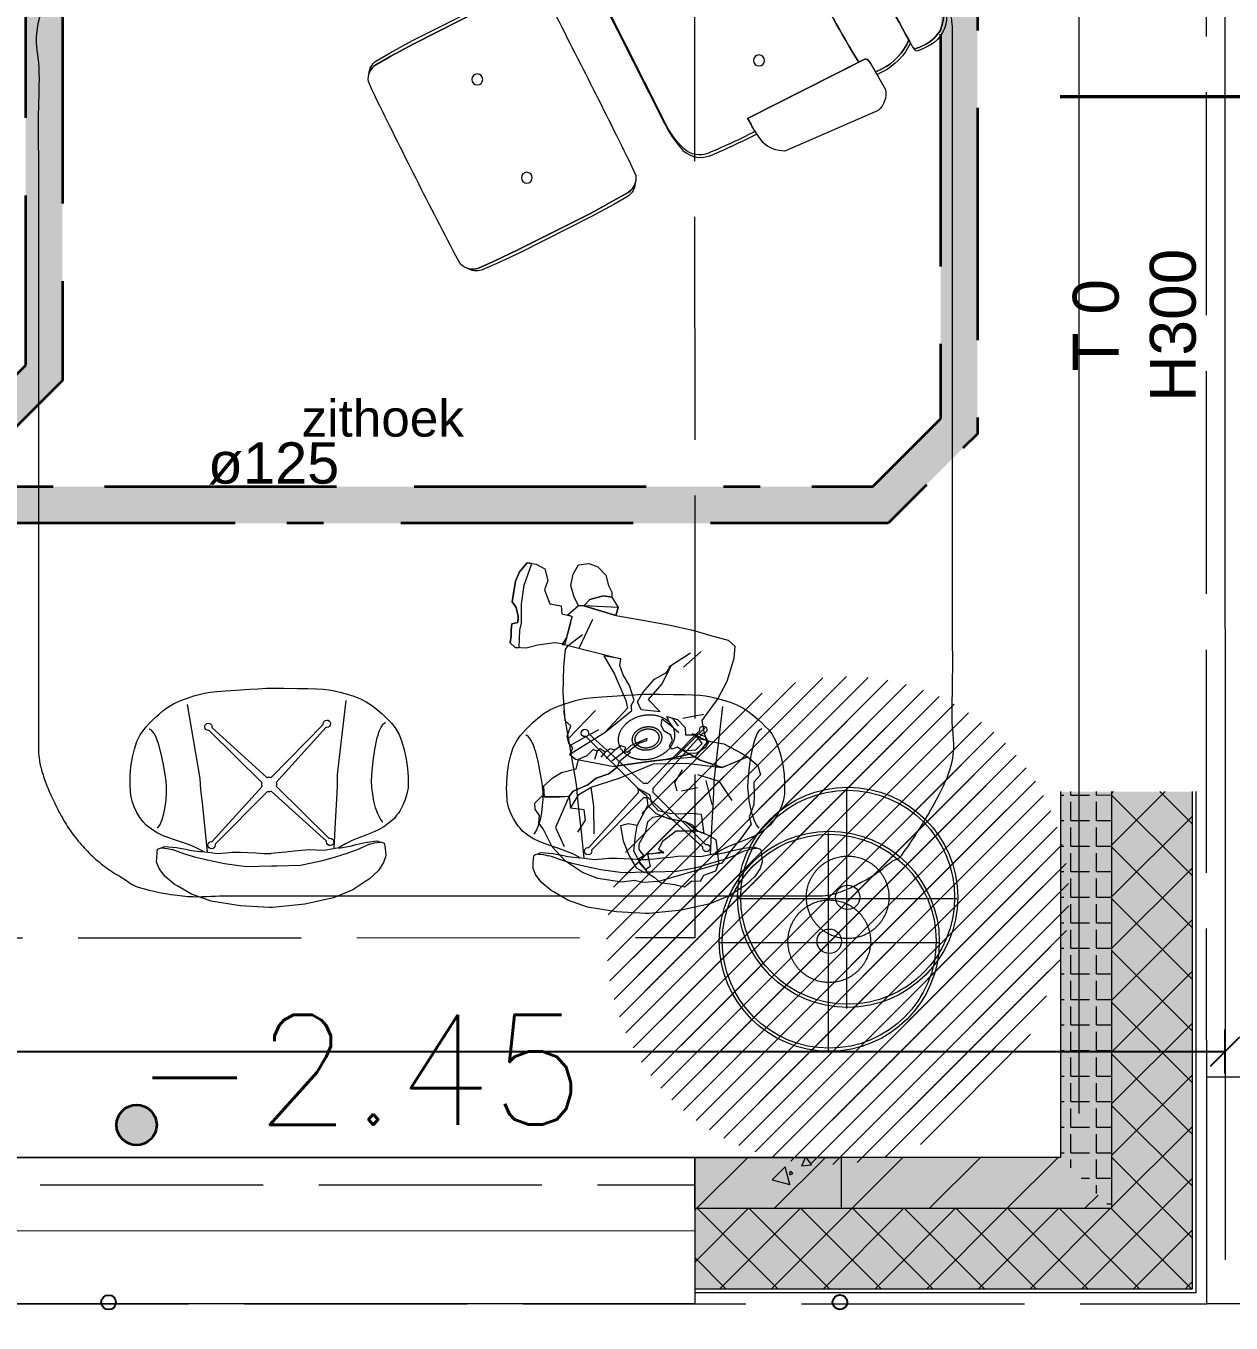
# Model space of a CAD drawing. Header units: millimetres. Extents: x 361 to 21231, y 184 to 1849.
# Drawn here: x 2506.663 to 2509.958, y 494.926 to 498.472 of the extents above; entities that cross this region are included whole.
import ezdxf

# ---------------------------------------------------------------- set-up
doc = ezdxf.new("R2010")
doc.units = ezdxf.units.MM
doc.header["$LTSCALE"] = 0.2
doc.set_wipeout_variables(frame=1)
doc.linetypes.add('[LP] ISO-02 Dashed', pattern=[3.81, 3.048, -0.762])
doc.linetypes.add('[LP] Type-7', pattern=[9.521927, 3.169996, -1.059993, 3.175, -1.058469, 0.352704, -0.705764])
for name, color, linetype, lineweight in [('... architectuur', 7, 'Continuous', 5), ('... architectuur - ALGEMEEN', 7, 'Continuous', 5), ('... architectuur - bouwaanvraag', 7, 'Continuous', 5), ('... architectuur ... ALGEMEEN', 7, 'Continuous', 13), ('... interieur - ALGEMEEN', 7, 'Continuous', 5), ('... interieur - los meubilair', 7, 'Continuous', 5), ('Geen', 7, 'Continuous', 5), ('maten', 1, 'Continuous', 18), ('nieuwe hoogtepunten', 154, 'Continuous', 35)]:
    doc.layers.add(name, color=color, linetype=linetype, lineweight=lineweight)
for name, color, linetype, lineweight, true_color in [('... Interieur-accessoires', 7, 'Continuous', 9, 0x191919), ('... Interieur-los meubilair', 7, 'Continuous', 9, 0x191919), ('... riolering - FWA', 7, '[LP] Type-7', 35, 0xb58900)]:
    doc.layers.add(name, color=color, linetype=linetype, lineweight=lineweight, true_color=true_color)
doc.layers.add('bestaande hoogtepunten', color=7, linetype='Continuous')
doc.layers.add('muziekbox', color=54, linetype='Continuous')
doc.styles.add('Helvetica Neue Light', font='')
doc.styles.get("Standard").update_dxf_attribs({"font": 'txt.shx', "height": 0.2})
doc.styles.get('Helvetica Neue Light').set_extended_font_data('Helvetica Neue Light')
doc.dimstyles.new('maat aanduiding voor tuin', dxfattribs={"dimscale": 0.2, "dimtxt": 0.2, "dimasz": 0.4, "dimexe": 0.3, "dimexo": 0.3, "dimgap": 0.02, "dimtad": 1, "dimzin": 1, "dimtxsty": 'Standard', "dimblk": 'OBLIQUE', "dimcen": 0.2, "dimadec": 0, "dimazin": 3, "dimtfac": 1, "dimtix": 1, "dimtmove": 0, "dimatfit": 3, "dimldrblk": 'OBLIQUE', "dimfxl": 0.3, "dimfxlon": 1, "dimarcsym": 1})
pattern_1 = [(45.00614, (2504.89354, 477.20813), (0.07071826, -0.0707031), []), (315.00614, (2504.89354, 477.20813), (0.0707031, 0.07071826), [])]

# ---------------------------------------------------------------- blocks, each defined once
blk = doc.blocks.new('Groep-75')
at = {"layer": '... architectuur - ALGEMEEN', "color": 7, "linetype": 'Continuous', "lineweight": 9}
blk.add_line((-200, 1797), (360, 1797), dxfattribs=at)
at = {"layer": '... architectuur - ALGEMEEN', "color": 7, "linetype": 'Continuous', "lineweight": 9, "flags": 128}
blk.add_lwpolyline([(-200, 1817), (360, 1817), (360, 1777), (-200, 1777)], close=True, dxfattribs=at)
blk = doc.blocks.new('Groep-91')
at = {"layer": '... Interieur-accessoires', "linetype": 'Continuous', "lineweight": 5, "true_color": 0xffffcc}
h = blk.add_hatch(dxfattribs=at)
h.set_pattern_fill('HACHURE STANDARD', style=0, pattern_type=2)
h.set_pattern_definition([(45, (0, 0), (4.409722, -1.763889), [])])
edge = h.paths.add_edge_path()
edge.add_arc((396.59, 1875.78), 60.7, 180, 270, ccw=False)
edge.add_arc((396.59, 1875.78), 60.7, 90, 180, ccw=False)
edge.add_arc((396.59, 1875.78), 60.7, 0, 90, ccw=False)
edge.add_arc((396.59, 1875.78), 60.7, -90, 0, ccw=False)
at = {"layer": '... Interieur-accessoires', "color": 7, "linetype": 'Continuous', "lineweight": 5}
for p, q in [((396.59, 1845.69), (396.59, 1905.8)), ((366.5, 1875.78), (426.68, 1875.78))]:
    blk.add_line(p, q, dxfattribs=at)
for major_axis in [(0, 30.09), (0, 29.25), (0, 3.34)]:
    blk.add_ellipse((396.79, 1876.11), major_axis=major_axis, ratio=1, dxfattribs=at)
blk.add_open_spline([(406.4, 1882.02), (404.82, 1884.59), (399.5, 1887.47), (393.46, 1887.3), (388.31, 1884.14), (385.43, 1878.82), (385.59, 1872.78), (388.76, 1867.63), (394.07, 1864.75), (400.12, 1864.91), (405.27, 1868.08), (408.15, 1873.4), (407.99, 1879.44), (406.4, 1882.02)], degree=2, dxfattribs=at)
blk = doc.blocks.new('_Oblique')
at = {"color": 0, "linetype": 'ByBlock', "lineweight": -2}
blk.add_line((-0.5, -0.5), (0.5, 0.5), dxfattribs=at)
blk = doc.blocks.new('*D1803')
at = {"layer": 'Defpoints', "color": 0, "ltscale": 0.2, "transparency": 16777216}
for p in [(2509.8916, 494.9787), (2509.8271, 490.9787), (2510.9689, 490.9788)]:
    blk.add_point(p, dxfattribs=at)
at = {"layer": 'maten', "color": 0, "lineweight": -2, "ltscale": 0.2, "transparency": 16777216}
for p, q in [((2510.9084, 494.9788), (2511.0284, 494.9788)), ((2510.9684, 494.9788), (2510.9689, 490.9788)), ((2510.9089, 490.9788), (2511.0289, 490.9788))]:
    blk.add_line(p, q, dxfattribs=at)
at = {"layer": 'maten', "color": 0, "lineweight": -2, "ltscale": 0.2, "transparency": 16777216, "xscale": 0.08000000000000074, "yscale": 0.08000000000000074, "zscale": 0.08000000000000074}
for p, rotation in [((2510.9684, 494.9788), 90.00614147605208), ((2510.9689, 490.9788), 270.0061414760521)]:
    blk.add_blockref('_Oblique', p, dxfattribs=dict(at, rotation=rotation))
at = {"layer": 'maten', "color": 0, "ltscale": 0.2, "transparency": 16777216, "insert": (2511.0893, 492.9816), "char_height": 0.2, "attachment_point": 5, "rotation": 270.0061}
blk.add_mtext('4,00', dxfattribs=at)
blk = doc.blocks.new('Groep-87')
at = {"layer": '... Interieur-los meubilair', "color": 7, "linetype": 'Continuous', "lineweight": 15, "flags": 128}
blk.add_lwpolyline([(276.57, 1908.89), (276.59, 1908.57), (276.57, 1906.07), (276.28, 1904.4), (275.83, 1902.88), (275.14, 1901.27), (274.38, 1899.86), (273.84, 1899), (273.44, 1898.56), (272.84, 1897.71), (271.12, 1896.26), (269.93, 1895.39), (268.48, 1894.6), (266.81, 1893.87), (265.02, 1893.15), (263.15, 1892.42), (261.27, 1891.62), (259.44, 1890.73), (257.74, 1889.71), (257.55, 1889.53), (260.76, 1890.1), (262.41, 1890.59), (264.85, 1891.11), (268.06, 1891.56), (270.04, 1890.94), (270.21, 1890.18), (270.42, 1888.52), (270.48, 1887.45), (269.88, 1885.68), (268.45, 1883.47), (265.9, 1881.05), (265.07, 1880.54), (261.45, 1878.16), (256.17, 1876), (248.36, 1874.24), (240.45, 1873.42), (239.51, 1873.32), (238.56, 1873.37), (230.62, 1873.76), (222.73, 1875.1), (217.34, 1876.98), (213.59, 1879.16), (212.74, 1879.62), (210.07, 1881.9), (208.52, 1884.04), (207.82, 1885.76), (207.83, 1886.84), (207.95, 1888.51), (208.07, 1889.28), (210.02, 1890), (213.24, 1889.73), (215.71, 1889.33), (217.38, 1888.93), (220.62, 1888.53), (220.42, 1888.71), (218.67, 1889.64), (216.8, 1890.43), (214.88, 1891.12), (212.97, 1891.76), (211.14, 1892.38), (209.44, 1893.02), (207.94, 1893.73), (206.71, 1894.54), (204.92, 1895.88), (204.27, 1896.7), (203.84, 1897.12), (203.26, 1897.95), (202.43, 1899.31), (201.66, 1900.89), (201.12, 1902.38), (200.75, 1904.03), (200.59, 1906.53), (200.59, 1906.85), (200.58, 1907.07), (200.6, 1909.19), (200.6, 1909.3), (200.8, 1911.91), (201.2, 1914.43), (201.73, 1916.62), (202.4, 1918.7), (203.33, 1920.59), (204.29, 1921.88), (205, 1922.71), (205.82, 1923.63), (206.76, 1924.61), (207.85, 1925.63), (208.38, 1926.15), (209.54, 1927.15), (210.88, 1928.11), (212.43, 1929.03), (214.21, 1929.87), (216.26, 1930.61), (217.96, 1931.18), (219.44, 1931.61), (220.89, 1931.95), (222.46, 1932.21), (224.32, 1932.41), (226.63, 1932.58), (229.56, 1932.8), (233.28, 1933.03), (235.59, 1933.16), (236.65, 1933.22), (237.9, 1933.28), (239.15, 1933.28), (240.21, 1933.28), (242.52, 1933.28), (246.26, 1933.25), (249.19, 1933.18), (251.51, 1933.14), (253.38, 1933.04), (254.96, 1932.86), (256.42, 1932.61), (257.93, 1932.25), (259.65, 1931.78), (261.74, 1931.15), (263.56, 1930.4), (265.16, 1929.57), (266.55, 1928.68), (267.76, 1927.75), (268.32, 1927.25), (269.46, 1926.29), (270.45, 1925.36), (271.32, 1924.49), (272.07, 1923.7), (273.1, 1922.46), (274.12, 1920.63), (274.91, 1918.59), (275.56, 1916.42), (276.09, 1913.93), (276.43, 1911.34), (276.44, 1911.23), (276.57, 1909.11)], close=True, dxfattribs=at)
for points in [[(256.35, 1889.51), (256.7, 1896.66), (257.06, 1902.91), (257.25, 1906.48), (257.3, 1909.66), (259.7, 1929.96)], [(221.75, 1888.58), (221.03, 1895.7), (220.33, 1901.92), (219.94, 1905.48), (219.73, 1908.65), (216.24, 1928.8)], [(208.06, 1895.06), (208.75, 1896.02), (209.33, 1897.37), (209.81, 1899.02), (210.17, 1900.87), (210.41, 1902.77), (210.54, 1904.66), (210.54, 1906.41), (210.42, 1907.94), (210.26, 1909.06), (209.8, 1911.93), (209.19, 1914.97), (208.45, 1917.78), (208.33, 1918.18), (208.09, 1918.83), (207.79, 1919.63), (207.58, 1920.11), (207.12, 1920.95), (206.44, 1921.83), (205.89, 1922.12), (205.99, 1922.27)], [(269.67, 1896.71), (268.94, 1897.63), (268.28, 1898.96), (267.72, 1900.58), (267.26, 1902.4), (266.92, 1904.28), (266.69, 1906.16), (266.59, 1907.92), (266.63, 1909.45), (266.73, 1910.57), (267.04, 1913.47), (267.48, 1916.53), (268.07, 1919.38), (268.17, 1919.79), (268.37, 1920.45), (268.63, 1921.27), (268.81, 1921.75), (269.22, 1922.61), (269.86, 1923.53), (270.39, 1923.86), (270.29, 1924)], [(266.16, 1890.61), (265.44, 1890.38), (263.12, 1889.3), (260.1, 1888.15), (256.36, 1887.02), (252.75, 1885.96), (247.16, 1884.83), (240.65, 1884.66), (239.21, 1884.62), (232.29, 1884.43), (226.36, 1885.25), (222.52, 1886.11), (218.53, 1887.03), (215.3, 1888.02), (212.8, 1888.96), (212.04, 1889.16)], [(266.16, 1890.61), (267.41, 1891.03), (268.87, 1891.22)], [(209.16, 1889.61), (210.7, 1889.51), (212.04, 1889.16)], [(220.45, 1888.62), (224.53, 1888.09), (226.73, 1888.31), (228.51, 1888.49), (230.71, 1888.48), (232.74, 1888.36), (234.96, 1888.26), (237.11, 1888.14), (239.1, 1888.09)], [(257.65, 1889.62), (253.6, 1888.88), (251.4, 1888.98), (249.61, 1889.06), (247.41, 1888.93), (245.39, 1888.7), (243.18, 1888.48), (241.05, 1888.24), (239.05, 1888.09)]]:
    blk.add_lwpolyline(points, dxfattribs=at)
at = {"layer": '... Interieur-los meubilair', "color": 250, "linetype": 'Continuous', "lineweight": 15, "true_color": 0x444444, "flags": 128}
blk.add_lwpolyline([(255.21, 1892.26, -0.414214), (256.24, 1891.28, -0.414214), (255.26, 1890.26, -0.414214), (254.24, 1891.23, -0.0555), (254.26, 1891.45), (239.22, 1905.08, -0.143045), (238.1, 1905.05), (223.81, 1890.63, -0.055573), (223.84, 1890.41, -0.414214), (222.87, 1889.39, -0.414214), (221.84, 1890.36, -0.414214), (222.81, 1891.39, -0.055405), (223.03, 1891.37), (236.68, 1906.43, -0.128557), (236.66, 1907.44), (222.22, 1921.75, -0.055393), (222, 1921.72, -0.414214), (220.97, 1922.69, -0.414214), (221.94, 1923.72, -0.414214), (222.97, 1922.74, -0.055467), (222.95, 1922.52), (237.99, 1908.89, -0.143044), (239.11, 1908.92), (253.4, 1923.34, -0.055432), (253.37, 1923.56, -0.414214), (254.34, 1924.59, -0.414214), (255.37, 1923.61, -0.414214), (254.4, 1922.59, -0.055546), (254.18, 1922.61), (240.53, 1907.54, -0.128557), (240.55, 1906.53), (254.99, 1892.23, -0.055481), (255.21, 1892.26)], format="xyb", close=True, dxfattribs=at)
blk = doc.blocks.new('82 Zetel & Ottoman (2D)')
at = {"layer": 'Geen', "color": 7, "linetype": 'Continuous', "lineweight": 9, "flags": 128}
for points in [[(-16.11, 75.87, -0.004059), (0, 76), (0, 76), (0, 76, -0.004059), (16.11, 75.87), (16.11, 75.87, -0.016231), (17.11, 75.9, -0.056986), (20.56, 75.51, -0.174225), (30.01, 70.69, -0.120864), (31.68, 65.44, -0.024493), (31.45, 62.05), (31.04, 61.87), (31.26, 61.9, 0.112854), (32.24, 62.28, 0.058941), (32.37, 66.41, 0.277949), (27.18, 74.01, 0.11496), (18.9, 76.6, 0.009199), (16.72, 76.64), (16.72, 76.64, 0.002208), (16.2, 76.64), (16.2, 76.64), (16.2, 76.64, 0.004741), (0, 76.79), (0, 76.79), (0, 76.79, 0.004741), (-16.2, 76.64), (-16.2, 76.64), (-16.2, 76.64, 0.002208), (-16.72, 76.64), (-16.72, 76.64), (-16.72, 76.64, 0.009199), (-18.9, 76.6), (-18.9, 76.6, 0.11496), (-27.18, 74.01, 0.277949), (-32.37, 66.41, 0.021525), (-32.43, 64.9, 0.037369), (-32.24, 62.28, 0.110168), (-31.27, 61.9), (-31.04, 61.87), (-31.45, 62.05, -0.024493), (-31.68, 65.44, -0.120864), (-30.01, 70.69, -0.174225), (-20.56, 75.51, -0.056986), (-17.11, 75.9, -0.016231), (-16.11, 75.87)], [(-31.04, 61.87), (-31.04, 61.87, 0.00093), (-29.37, 61.79), (-29.37, 61.79), (-28.5, 61.76), (-28.5, 61.76, 0.010925), (0, 61.13), (0, 61.13, 0.010923), (28.5, 61.76), (29.37, 61.79, 0.00093), (31.04, 61.87), (31.45, 62.05, 0.024493), (31.68, 65.44, 0.120864), (30.01, 70.69, 0.174225), (20.56, 75.51, 0.056986), (17.11, 75.9), (17.11, 75.9, 0.016231), (16.11, 75.87), (16.11, 75.87), (16.11, 75.87), (16.11, 75.87, 0.004059), (0, 76), (0, 76), (0, 76), (0, 76, 0.004059), (-16.11, 75.87), (-16.11, 75.87), (-16.11, 75.87, 0.016231), (-17.11, 75.9), (-17.11, 75.9), (-17.11, 75.9, 0.056986), (-20.56, 75.51), (-20.56, 75.51, 0.174225), (-30.01, 70.69, 0.120864), (-31.68, 65.44, 0.024493), (-31.45, 62.05)], [(-29.37, 61.79, 0.173595), (-33.09, 51.38, 0.025112), (-33.01, 49.74), (-32.19, 49.7, -0.028846), (-32.3, 51.51, -0.179087), (-28.5, 61.76)], [(-29.46, 49.56, -0.159691), (-27.8, 48.87), (-27.8, 46.76), (-27.8, 46.76, 0.01957), (0, 45.67), (0, 45.67), (0, 45.67), (0, 45.67, 0.01957), (27.8, 46.76), (27.8, 46.76), (27.8, 48.87, -0.159691), (29.46, 49.56), (32.19, 49.7, 0.209013), (28.5, 61.76), (28.5, 61.76), (28.5, 61.76, -0.010923), (0, 61.13), (0, 61.13), (0, 61.13, -0.010925), (-28.5, 61.76, 0.179087), (-32.3, 51.51, 0.028846), (-32.19, 49.7)], [(29.37, 61.79, -0.173595), (33.09, 51.38, -0.025112), (33.01, 49.74), (32.19, 49.7, 0.028846), (32.3, 51.51, 0.179087), (28.5, 61.76)], [(-30.4, 12.8, -0.019445), (-29.64, 12.83, -0.046196), (-27.83, 12.66), (-27.8, 48.87, 0.159691), (-29.46, 49.56), (-37.75, 49.97, 0.2679), (-41.93, 45.56), (-40.33, 17.76, 0.190223), (-35.54, 13.46, 0.015246), (-30.4, 12.8), (-30.4, 12.8)], [(30.4, 12.8, 0.019445), (29.64, 12.83, 0.046196), (27.83, 12.66), (27.8, 48.87, -0.159691), (29.46, 49.56), (37.75, 49.97, -0.2679), (41.93, 45.56), (40.33, 17.76, -0.190223), (35.54, 13.46, -0.015246), (30.4, 12.8)], [(30.4, 12.8, 0.019445), (29.64, 12.83, 0.046196), (27.83, 12.66), (27.8, 46.76), (27.8, 46.76, -0.01957), (0, 45.67), (0, 45.67), (0, 45.67), (0, 45.67), (0, 45.67, -0.01957), (-27.8, 46.76), (-27.8, 46.76), (-27.83, 12.66, 0.046196), (-29.64, 12.83, 0.019445), (-30.4, 12.8), (-30.4, 12.8, -0.004402), (-31.89, 12.96), (-31.89, 12.96, 0.001848), (-31.9, 11.66), (-31.9, 11.66), (-31.9, 11.66, 0.018198), (-31.43, -1.1), (-31.43, -1.1, 0.29436), (-27.38, -6.55, 0.088463), (-19.51, -7.95), (-19.51, -7.95, 0.008601), (-18.72, -7.94), (-18.72, -7.94), (18.72, -7.94, 0.008601), (19.5, -7.95), (19.5, -7.95, 0.088463), (27.38, -6.55), (27.38, -6.55, 0.29436), (31.43, -1.1), (31.43, -1.1), (31.43, -1.1, 0.020047), (31.89, 12.96), (31.89, 12.96, -0.004405), (30.4, 12.8)], [(31.43, -1.1), (31.43, -1.1), (31.43, -1.1, 0.020047), (31.89, 12.96), (31.89, 12.96), (32.72, 13.05, -0.020465), (32.25, -1.14, -0.331635), (26.5, -7.29, -0.062607), (19.45, -8.17, -0.005825), (18.78, -8.17), (-18.78, -8.17, -0.005825), (-19.45, -8.17, -0.062607), (-26.5, -7.29, -0.331635), (-32.25, -1.14), (-32.25, -1.14, -0.018544), (-32.72, 11.72), (-32.72, 11.72, -0.001926), (-32.72, 13.06), (-32.72, 13.06), (-31.89, 12.96), (-31.89, 12.96, 0.001848), (-31.9, 11.66), (-31.9, 11.66, 0.018198), (-31.43, -1.1), (-31.43, -1.1, 0.29436), (-27.38, -6.55, 0.088463), (-19.51, -7.95), (-19.51, -7.95, 0.008601), (-18.72, -7.94), (-18.72, -7.94), (18.72, -7.94, 0.008601), (19.5, -7.95), (19.5, -7.95, 0.088463), (27.38, -6.55, 0.29436), (31.43, -1.1)], [(-31.13, -25.55, -0.174523), (-29.82, -22.77, 0.225368), (-32.01, -26), (-32.3, -30.51), (-32.5, -37.48), (-32.5, -59.45), (-32.3, -66.43), (-32.01, -70.93, 0.225401), (-29.82, -74.17, -0.174528), (-31.13, -71.39), (-31.38, -66.69), (-31.57, -59.56), (-31.57, -37.37), (-31.38, -30.25)], [(25.35, -21.47), (25.35, -21.47, 0.002505), (0, -21.34), (0, -21.34), (0, -21.34), (0, -21.34), (0, -21.34, 0.002505), (-25.35, -21.47), (-25.35, -21.47), (-25.35, -21.47), (-27.96, -21.65, 0.302398), (-31.13, -25.55), (-31.38, -30.25), (-31.57, -37.37), (-31.57, -59.56), (-31.38, -66.69), (-31.13, -71.39, 0.30239), (-27.96, -75.29), (-25.35, -75.47), (-25.35, -75.47, 0.002945), (0, -75.62), (0, -75.62), (0, -75.62), (0, -75.62, 0.002945), (25.35, -75.47), (25.35, -75.47), (25.35, -75.47), (27.96, -75.29, 0.30239), (31.13, -71.39), (31.38, -66.69), (31.57, -59.56), (31.57, -37.37), (31.38, -30.25), (31.13, -25.55, 0.302398), (27.96, -21.65)], [(29.82, -22.77, -0.174532), (31.13, -25.55), (31.38, -30.25), (31.57, -37.37), (31.57, -59.56), (31.38, -66.69), (31.13, -71.39, -0.174525), (29.82, -74.17, 0.225386), (32.01, -70.93), (32.3, -66.43), (32.5, -59.45), (32.5, -37.48), (32.3, -30.51), (32.01, -26, 0.225386), (29.82, -22.77)]]:
    blk.add_lwpolyline(points, format="xyb", close=True, dxfattribs=at)
at = {"layer": 'Geen', "color": 7, "linetype": 'Continuous', "lineweight": 9}
for centre in [(-15.05, 22.63), (15.05, 22.63), (-15.05, -48.48), (15.05, -48.48)]:
    blk.add_circle(centre, 1.5, dxfattribs=at)
for centre in [(-15.02, 64.84), (15, 64.84), (-15.02, 51.66), (15, 51.66)]:
    blk.add_ellipse(centre, major_axis=(0.737, -0.007), ratio=0.610856, dxfattribs=at)
at = {"layer": 'Geen', "color": 7, "linetype": 'Continuous', "lineweight": 5}
blk.add_point((0, 31.52), dxfattribs=at)
blk.add_point((0, 31.52), dxfattribs=at)
blk = doc.blocks.new('Groep-88')
at = {"layer": '... interieur - ALGEMEEN', "color": 7, "linetype": 'Continuous', "lineweight": 15, "flags": 128}
blk.add_lwpolyline([(379.52, 1907.22), (379.54, 1906.9), (379.52, 1904.4), (379.24, 1902.73), (378.78, 1901.22), (378.1, 1899.6), (377.34, 1898.2), (376.8, 1897.34), (376.39, 1896.89), (375.79, 1896.04), (374.08, 1894.6), (372.89, 1893.73), (371.43, 1892.94), (369.77, 1892.21), (367.97, 1891.49), (366.1, 1890.75), (364.22, 1889.96), (362.4, 1889.07), (360.7, 1888.05), (360.5, 1887.86), (363.72, 1888.43), (365.37, 1888.92), (367.81, 1889.45), (371.01, 1889.89), (373, 1889.28), (373.16, 1888.52), (373.37, 1886.85), (373.43, 1885.78), (372.83, 1884.02), (371.4, 1881.81), (368.86, 1879.39), (368.03, 1878.88), (364.4, 1876.5), (359.12, 1874.34), (351.31, 1872.58), (343.41, 1871.75), (342.46, 1871.66), (341.51, 1871.7), (333.57, 1872.1), (325.69, 1873.44), (320.3, 1875.32), (316.55, 1877.5), (315.69, 1877.96), (313.02, 1880.24), (311.47, 1882.37), (310.78, 1884.1), (310.78, 1885.17), (310.9, 1886.85), (311.03, 1887.61), (312.98, 1888.34), (316.2, 1888.06), (318.67, 1887.67), (320.34, 1887.27), (323.58, 1886.87), (323.37, 1887.05), (321.62, 1887.97), (319.75, 1888.76), (317.84, 1889.46), (315.93, 1890.09), (314.09, 1890.71), (312.4, 1891.36), (310.9, 1892.06), (309.66, 1892.87), (307.87, 1894.22), (307.23, 1895.04), (306.8, 1895.46), (306.21, 1896.29), (305.38, 1897.65), (304.61, 1899.23), (304.07, 1900.72), (303.7, 1902.37), (303.55, 1904.86), (303.55, 1905.18), (303.54, 1905.4), (303.55, 1907.53), (303.55, 1907.64), (303.75, 1910.24), (304.15, 1912.76), (304.68, 1914.96), (305.36, 1917.04), (306.29, 1918.92), (307.24, 1920.22), (307.95, 1921.05), (308.77, 1921.96), (309.71, 1922.95), (310.8, 1923.96), (311.34, 1924.49), (312.49, 1925.48), (313.83, 1926.45), (315.38, 1927.37), (317.16, 1928.21), (319.21, 1928.95), (320.91, 1929.51), (322.4, 1929.95), (323.84, 1930.29), (325.41, 1930.54), (327.27, 1930.75), (329.58, 1930.91), (332.51, 1931.14), (336.24, 1931.37), (338.55, 1931.49), (339.6, 1931.55), (340.85, 1931.62), (342.11, 1931.62), (343.16, 1931.62), (345.48, 1931.61), (349.21, 1931.58), (352.14, 1931.52), (354.46, 1931.48), (356.33, 1931.37), (357.91, 1931.2), (359.37, 1930.94), (360.88, 1930.59), (362.6, 1930.12), (364.69, 1929.49), (366.52, 1928.74), (368.11, 1927.91), (369.5, 1927.01), (370.71, 1926.09), (371.27, 1925.59), (372.41, 1924.63), (373.41, 1923.7), (374.27, 1922.83), (375.03, 1922.04), (376.05, 1920.8), (377.08, 1918.97), (377.87, 1916.92), (378.51, 1914.76), (379.05, 1912.27), (379.39, 1909.67), (379.39, 1909.56), (379.52, 1907.44)], close=True, dxfattribs=at)
for points in [[(324.71, 1886.92), (323.98, 1894.04), (323.29, 1900.26), (322.9, 1903.82), (322.68, 1906.99), (319.19, 1927.13)], [(359.31, 1887.85), (359.65, 1895), (360.01, 1901.24), (360.21, 1904.82), (360.25, 1908), (362.66, 1928.3)], [(372.63, 1895.05), (371.89, 1895.97), (371.24, 1897.29), (370.68, 1898.91), (370.22, 1900.74), (369.87, 1902.62), (369.64, 1904.5), (369.54, 1906.26), (369.58, 1907.79), (369.68, 1908.91), (369.99, 1911.8), (370.44, 1914.87), (371.02, 1917.72), (371.12, 1918.13), (371.33, 1918.79), (371.58, 1919.6), (371.77, 1920.09), (372.18, 1920.95), (372.82, 1921.87), (373.35, 1922.19), (373.24, 1922.34)], [(311.02, 1893.39), (311.7, 1894.35), (312.29, 1895.71), (312.76, 1897.36), (313.12, 1899.2), (313.37, 1901.1), (313.49, 1902.99), (313.5, 1904.75), (313.38, 1906.28), (313.22, 1907.39), (312.75, 1910.27), (312.14, 1913.3), (311.41, 1916.12), (311.28, 1916.52), (311.04, 1917.17), (310.75, 1917.97), (310.54, 1918.45), (310.08, 1919.28), (309.39, 1920.16), (308.84, 1920.46), (308.94, 1920.61)], [(312.12, 1887.95), (313.65, 1887.84), (314.99, 1887.5)], [(369.11, 1888.95), (368.4, 1888.71), (366.08, 1887.64), (363.05, 1886.48), (359.32, 1885.36), (355.71, 1884.3), (350.12, 1883.17), (343.61, 1882.99), (342.16, 1882.95), (335.24, 1882.77), (329.32, 1883.59), (325.47, 1884.45), (321.49, 1885.37), (318.25, 1886.35), (315.76, 1887.3), (314.99, 1887.5)], [(323.41, 1886.96), (327.49, 1886.43), (329.68, 1886.65), (331.46, 1886.83), (333.67, 1886.82), (335.7, 1886.69), (337.91, 1886.59), (340.06, 1886.47), (342.06, 1886.42)], [(360.6, 1887.96), (356.56, 1887.21), (354.35, 1887.31), (352.56, 1887.39), (350.37, 1887.26), (348.35, 1887.03), (346.14, 1886.81), (344, 1886.58), (342.01, 1886.42)], [(369.11, 1888.95), (370.37, 1889.36), (371.82, 1889.55)]]:
    blk.add_lwpolyline(points, dxfattribs=at)
at = {"layer": '... interieur - ALGEMEEN', "color": 250, "linetype": 'Continuous', "lineweight": 15, "true_color": 0x444444, "flags": 128}
blk.add_lwpolyline([(358.17, 1890.59, -0.414214), (359.19, 1889.62, -0.414214), (358.22, 1888.59, -0.414214), (357.19, 1889.57, -0.0555), (357.21, 1889.79), (342.17, 1903.42, -0.143045), (341.05, 1903.39), (326.76, 1888.97, -0.055573), (326.79, 1888.75, -0.414214), (325.82, 1887.72, -0.414214), (324.79, 1888.7, -0.414214), (325.77, 1889.72, -0.055405), (325.99, 1889.7), (339.64, 1904.77, -0.128557), (339.61, 1905.78), (325.17, 1920.08, -0.055393), (324.95, 1920.05, -0.414214), (323.93, 1921.03, -0.414214), (324.9, 1922.05, -0.414214), (325.93, 1921.08, -0.055467), (325.91, 1920.86), (340.95, 1907.23, -0.143044), (342.07, 1907.26), (356.35, 1921.68, -0.055432), (356.32, 1921.9, -0.414214), (357.3, 1922.92, -0.414214), (358.32, 1921.95, -0.414214), (357.35, 1920.92, -0.055546), (357.13, 1920.94), (343.48, 1905.88, -0.128557), (343.51, 1904.87), (357.95, 1890.56, -0.055481), (358.17, 1890.59)], format="xyb", close=True, dxfattribs=at)
blk = doc.blocks.new('Groep-89')
at = {"layer": '... interieur - ALGEMEEN', "color": 7, "linetype": 'Continuous', "lineweight": 5}
for p, q in [((333.42, 1953.17), (324.61, 1955.76)), ((323.34, 1944.21), (327.16, 1952.15)), ((320.36, 1944.96), (324.32, 1947.96)), ((320.36, 1944.96), (334.8, 1941.3)), ((347.94, 1939.17), (353.86, 1942.96)), ((351.94, 1939.01), (356.74, 1943.3)), ((320.5, 1919.57), (327.87, 1927.2)), ((357.37, 1926.06), (351.71, 1925.04)), ((348.42, 1923.06), (350.67, 1921.14)), ((348.81, 1925.16), (350.41, 1922.86)), ((320.98, 1917.75), (328.76, 1922.01)), ((321.1, 1915.46), (330.44, 1921.27)), ((356.04, 1919.55), (357.86, 1919.15)), ((328.32, 1916.03), (327.59, 1913.76)), ((330.52, 1915.79), (329.3, 1914.42)), ((333.13, 1916.38), (330.79, 1914.02)), ((335.65, 1915.85), (332.27, 1913.3)), ((349.56, 1907.49), (351.59, 1911.01)), ((361.76, 1907.76), (355.82, 1909.6)), ((359.77, 1901.46), (358.13, 1908.01)), ((327.42, 1901.04), (326.62, 1906.25)), ((350.17, 1905.17), (349.56, 1907.49)), ((351.35, 1905.23), (355.77, 1906.11)), ((365.22, 1902.59), (361.76, 1907.76)), ((320.66, 1903.76), (316.91, 1895.17)), ((327.46, 1893.47), (327.42, 1901.04)), ((339.23, 1895.72), (342.12, 1901.23)), ((324.71, 1900.06), (321.02, 1900.53)), ((325.08, 1897.21), (324.71, 1900.06)), ((316.91, 1895.17), (319.28, 1889.97)), ((322.99, 1893.9), (325.08, 1897.21))]:
    blk.add_line(p, q, dxfattribs=at)
at = {"layer": '... interieur - ALGEMEEN', "color": 7, "linetype": 'Continuous', "lineweight": 5, "flags": 128}
for points in [[(320.93, 1950.75), (319.47, 1945.36), (316.6, 1945.72), (312.03, 1945.05), (308.87, 1944.26), (305.86, 1944.43), (304.54, 1945.65), (304.82, 1947.58), (304.77, 1949.26), (304.94, 1950.85), (306.61, 1951.27), (306.74, 1953), (306.12, 1955.32), (305.1, 1956.92), (305.52, 1959.81), (305.98, 1962.55), (307.07, 1965.14), (309.2, 1967.53), (311.66, 1967.22), (313.98, 1965.94), (314.83, 1962.75), (313.93, 1960.21), (315.35, 1956.39), (318.47, 1955.78), (318.67, 1953.66), (321.4, 1952.95)], [(306.96, 1944.37), (307.14, 1949.16), (307.65, 1951.06), (307.6, 1956.23), (308.32, 1961.43), (310.43, 1967.37), (309.2, 1967.53), (307.07, 1965.14), (305.98, 1962.55), (305.1, 1956.92), (306.12, 1955.32), (306.74, 1953), (306.61, 1951.27), (304.94, 1950.85), (304.77, 1949.26), (304.82, 1947.58), (304.54, 1945.65), (305.86, 1944.43)], [(324.61, 1955.76), (323.2, 1955.87), (321.98, 1958.2), (321.13, 1961.39), (321.7, 1964.47), (323.2, 1967), (326.06, 1967.41), (328.49, 1966.47), (330.67, 1964.23), (331.44, 1961.33), (332.32, 1959.54), (332.29, 1958.14), (330.02, 1958.5), (326.31, 1957.58)], [(332.97, 1911.78), (322.35, 1913.76), (320.81, 1915.08), (321.68, 1917), (320.55, 1918.26), (320.05, 1920.15), (321.06, 1923.03), (319.52, 1924.35), (319.04, 1932.11), (319.16, 1939.1), (319.67, 1943.86), (320.36, 1944.96), (318.72, 1945.17), (319.97, 1947.18), (320.87, 1950.5), (321.44, 1952.81), (320.32, 1953.3), (323.2, 1955.87), (324.61, 1955.76), (326.31, 1957.58), (330.02, 1958.5), (332.29, 1958.14), (334.03, 1955.33), (333.42, 1953.17), (339.65, 1952.09), (347.77, 1950.57), (354.49, 1949.15), (359, 1947.8), (364.12, 1946.45), (365.96, 1944.75), (365.65, 1941.43), (363.78, 1935.08), (361.26, 1930.43), (359.09, 1927.42), (356.93, 1924.41), (357.51, 1921.46), (358.32, 1918.42), (355.03, 1914.43), (342.95, 1913.32)], [(333.42, 1953.17), (334.03, 1955.33), (324.61, 1955.76)], [(330.44, 1921.27), (337.77, 1927.2), (337.61, 1928.55), (338.41, 1929.99), (337.14, 1934), (335.37, 1936.96), (334.49, 1939.52), (334.8, 1941.3), (330.12, 1942.15), (333.04, 1937.15), (336.16, 1929.89), (336.61, 1927.84)], [(345.5, 1926.81), (340.3, 1927.37), (339.31, 1929.59), (340.81, 1932.13), (344.01, 1935.71), (347.28, 1937.61), (348.55, 1939.48), (346.02, 1934.51), (342.22, 1930.17)], [(362.52, 1911.58), (356.44, 1913.62), (353.63, 1915.23), (350.99, 1916.59), (350.29, 1917.18), (348.7, 1916.63), (348.06, 1917.56), (348.87, 1918.99), (348.48, 1920.44), (346.57, 1921.67), (345.77, 1923.17), (346.09, 1924.95), (348.42, 1923.06), (347.31, 1925.56), (350.3, 1924.76), (352.39, 1922.5), (352.42, 1920.5), (354.99, 1920.52), (358.39, 1918.9), (362.98, 1918.03), (367.81, 1915.53), (369.45, 1914.55), (365.99, 1913.06)], [(336.54, 1915.84), (339.71, 1918.25), (341.84, 1918.98), (341.94, 1919.54), (337.42, 1917.57), (335.65, 1915.85)], [(353.11, 1916.26), (355.25, 1916.41), (357, 1918.2), (356.04, 1919.55), (354.32, 1920.82), (356.33, 1920.7), (357.9, 1920.01), (358.7, 1918.51), (357.89, 1917.07), (355.52, 1915.55), (353.09, 1915.4), (350.99, 1916.59)], [(345.08, 1880.48), (340.8, 1880.19), (338.49, 1880.69), (335.03, 1880.29), (328.43, 1881.27), (324.25, 1882.86), (319.64, 1886.04), (316.03, 1889.93), (313.52, 1894.87), (312.32, 1896.42), (312.56, 1898.49), (311.31, 1900.19), (311.26, 1901.88), (313.14, 1903.74), (316.71, 1903.7), (320.66, 1903.76), (321.69, 1905.1), (325.76, 1906.89), (328.05, 1908.7), (331.5, 1909.87), (333.79, 1911.67), (333.94, 1912.02), (342.38, 1913.23), (347.09, 1913.76), (353.63, 1915.23), (356.44, 1913.62), (359.48, 1912.6), (362.52, 1911.58), (367.72, 1913.8), (369.45, 1914.55), (372.27, 1912.16), (372.96, 1909.55), (371.1, 1907.61), (371.23, 1904.17), (371.18, 1901.37), (369.87, 1898.11), (370.41, 1896.08), (367.66, 1892.3), (364.68, 1888.62), (362.37, 1885.42)], [(313.77, 1903.59), (316.98, 1903.46), (320.66, 1903.76), (321.69, 1905.1), (325.76, 1906.89), (328.05, 1908.7), (331.5, 1909.87), (333.79, 1911.67), (334.52, 1913.4), (337.43, 1915.83), (335.65, 1915.85), (336.12, 1917.05), (334.81, 1917.5), (333.13, 1916.38), (331.84, 1916.75), (330.52, 1915.79), (329.09, 1916.68), (328.32, 1916.03), (327.16, 1916.51), (325.43, 1914.84), (323.13, 1913.81), (322.44, 1911.16), (318.55, 1910.19), (315.99, 1908.62), (313.6, 1906.48), (313.68, 1905.03)], [(321.02, 1900.53), (323.31, 1904.22), (326.62, 1906.25), (334.29, 1908.71), (343.74, 1912.61), (352.68, 1912.83), (362.52, 1911.58), (356.44, 1913.62), (353.63, 1915.23), (347.09, 1913.76), (342.95, 1913.32), (333.94, 1912.02), (333.79, 1911.67), (331.5, 1909.87), (328.05, 1908.7), (325.76, 1906.89), (321.69, 1905.1), (320.66, 1903.76)], [(339.28, 1905.93), (341.79, 1903.93), (342.12, 1901.23), (344.3, 1898.99), (348.03, 1897.61), (352.4, 1896.84), (355.43, 1894.35), (357.58, 1893.53), (356.84, 1898.72), (353.79, 1899.04), (350.66, 1898.88), (348.06, 1899), (345.07, 1899.8), (343.18, 1901.81), (342.76, 1904.02)], [(342.8, 1884.55), (341.47, 1883.6), (340, 1885.4), (339.66, 1886.7), (341.02, 1887.51), (339.78, 1889.21), (339.76, 1890.75), (341.52, 1893.82), (342.12, 1896.75), (343.56, 1898.04), (345.64, 1898.4), (348.44, 1897.55), (352.4, 1896.84), (354.23, 1895.91), (355.7, 1894.11), (349.93, 1894.21), (346.12, 1891.41), (345.1, 1889.3), (346.56, 1888.27), (342.1, 1887.93)], [(341.96, 1883.26), (339.93, 1885.69), (338.33, 1888.69), (338.77, 1892.98), (339.23, 1895.72), (336.73, 1896.18), (334.69, 1895.67), (335.4, 1891.52), (337.08, 1887.45), (338.94, 1884.2), (341.26, 1882.93)], [(341.98, 1882.8), (343.87, 1881.65), (345.56, 1880.14), (349.48, 1879.57), (352.2, 1879.01), (354.15, 1880.58), (356.54, 1880.56), (357.49, 1882.19), (360.75, 1883.31), (361.55, 1885.52), (361.22, 1888.99), (360.85, 1891.84), (358.53, 1893.12), (356.63, 1893.95), (354.76, 1894.26), (349.93, 1894.21), (346.12, 1891.41), (345.1, 1889.3), (346.3, 1888.52), (343.09, 1887.95), (342.06, 1888.08), (342.8, 1884.55), (341.47, 1883.6)]]:
    blk.add_lwpolyline(points, close=True, dxfattribs=at)
at = {"layer": '... interieur - ALGEMEEN', "color": 7, "linetype": 'Continuous', "lineweight": 5}
for points in [[(339.4, 1913.84), (341.36, 1913.49), (345.38, 1914.49), (348.45, 1916.93), (349.74, 1920.16), (348.9, 1923.31), (346.16, 1925.53), (342.25, 1926.23), (338.23, 1925.23), (335.16, 1922.78), (333.87, 1919.56), (334.71, 1916.41), (337.45, 1914.19), (339.4, 1913.84)], [(340.68, 1916.38), (341.7, 1916.2), (343.82, 1916.73), (345.43, 1918.01), (346.1, 1919.7), (345.66, 1921.35), (344.22, 1922.52), (342.17, 1922.89), (340.06, 1922.36), (338.45, 1921.08), (337.77, 1919.38), (338.21, 1917.73), (339.65, 1916.57), (340.68, 1916.38)], [(340.91, 1916.98), (341.75, 1916.83), (343.46, 1917.26), (344.77, 1918.3), (345.32, 1919.67), (344.96, 1921.01), (343.79, 1921.96), (342.13, 1922.26), (340.41, 1921.83), (339.11, 1920.79), (338.56, 1919.41), (338.91, 1918.07), (340.08, 1917.13), (340.91, 1916.98)]]:
    blk.add_open_spline(points, degree=2, dxfattribs=at)
blk = doc.blocks.new('Groep-90')
at = {"layer": '... interieur - ALGEMEEN', "color": 7}
for name in ['Groep-89', 'Groep-88']:
    blk.add_blockref(name, (0, 0), dxfattribs=at)
blk = doc.blocks.new('*D1810')
at = {"layer": 'Defpoints', "color": 0, "ltscale": 0.2, "transparency": 16777216}
for p in [(2509.9418, 495.6684), (2499.8418, 495.4976), (2509.9419, 495.0987)]:
    blk.add_point(p, dxfattribs=at)
at = {"layer": 'maten', "color": 0, "lineweight": -2, "ltscale": 0.2, "transparency": 16777216}
for p, q in [((2499.8418, 495.6073), (2499.8418, 495.7273)), ((2509.9418, 495.6084), (2509.9418, 495.7284)), ((2499.8418, 495.6673), (2509.9418, 495.6684))]:
    blk.add_line(p, q, dxfattribs=at)
at = {"layer": 'maten', "color": 0, "lineweight": -2, "ltscale": 0.2, "transparency": 16777216, "xscale": 0.08000000000000074, "yscale": 0.08000000000000074, "zscale": 0.08000000000000074}
for p, rotation in [((2499.8418, 495.6673), 180.0061414760521), ((2509.9418, 495.6684), 0.006141476052073934)]:
    blk.add_blockref('_Oblique', p, dxfattribs=dict(at, rotation=rotation))
at = {"layer": 'maten', "color": 0, "ltscale": 0.2, "transparency": 16777216, "insert": (2504.8918, 495.7885), "char_height": 0.2, "attachment_point": 5, "rotation": 0.0061}
blk.add_mtext('10,10', dxfattribs=at)

msp = doc.modelspace()

# ---------------------------------------------------------------- hatches: boundary and pattern name
at = {"layer": '... architectuur', "linetype": 'Continuous', "lineweight": 9, "true_color": 0x808080, "transparency": 33554687}
h = msp.add_hatch(dxfattribs=at)
h.set_pattern_fill('ANGLE', color=8, scale=0.01, angle=0.0061, style=0)
h.set_pattern_definition([(0.0061415, (856.363745, -0.30164), (-7.4872e-06, 0.0698499996), [0.0508, -0.01905]), (90.0061415, (856.363745, -0.30164), (-0.0698499996, -7.4872e-06), [0.0508, -0.01905])])
h.paths.add_polyline_path([(2509.6315, 496.3786), (2509.4915, 496.3786), (2509.4916, 495.3786), (2509.6316, 495.2386)])
at = {"layer": '... architectuur', "linetype": 'Continuous', "lineweight": 0, "true_color": 0xf3f3f3, "transparency": 33554687}
for points in [[(2509.6315, 496.3786), (2509.4915, 496.3786), (2509.4916, 495.3786), (2509.6316, 495.2386)], [(2509.6316, 495.2386), (2509.4916, 495.3786), (2508.4916, 495.3785), (2508.4916, 495.2385)]]:
    msp.add_hatch(color=7, dxfattribs=at).paths.add_polyline_path(points)
at = {"layer": '... architectuur', "linetype": 'Continuous', "lineweight": 0, "true_color": 0xf8ffcc, "transparency": 33554687}
for points in [[(2509.8515, 496.3787), (2509.6315, 496.3786), (2509.6316, 495.2386), (2509.8516, 495.0187)], [(2509.8516, 495.0187), (2509.6316, 495.2386), (2508.4916, 495.2385), (2508.4916, 495.0185)]]:
    msp.add_hatch(color=7, dxfattribs=at).paths.add_polyline_path(points)
at = {"layer": '... architectuur', "linetype": 'Continuous', "lineweight": 9, "true_color": 0x4c4c4c, "transparency": 33554687}
h = msp.add_hatch(dxfattribs=at)
h.set_pattern_fill('[LA] ISOLATIE', color=59, scale=0.01, angle=0.0061, style=0, pattern_type=2)
h.set_pattern_definition(pattern_1)
h.paths.add_polyline_path([(2509.8515, 496.3787), (2509.6315, 496.3786), (2509.6316, 495.2386), (2509.8516, 495.0187)])
at = {"layer": '... architectuur', "linetype": 'Continuous', "lineweight": 9, "true_color": 0x808080, "transparency": 33554687}
h = msp.add_hatch(dxfattribs=at)
h.set_pattern_fill('[LA] CELLENBETON', color=8, scale=0.01, angle=0.0061, style=0, pattern_type=2)
h.set_pattern_definition([(45.0061, (2504.89354, 477.20813), (0.1060774, -0.1060546), [])])
h.paths.add_polyline_path([(2509.6316, 495.2386), (2509.4916, 495.3786), (2508.4916, 495.3785), (2508.4916, 495.2385)])
at = {"layer": '... architectuur', "linetype": 'Continuous', "lineweight": 0, "true_color": 0xe6e6e6, "transparency": 33554687}
msp.add_hatch(color=254, dxfattribs=at).paths.add_polyline_path([(2508.4916, 495.2385), (2508.4916, 495.3785), (2508.8916, 495.3786), (2508.8916, 495.2386)])
at = {"layer": '... architectuur', "linetype": 'Continuous', "lineweight": 9, "true_color": 0x4c4c4c, "transparency": 33554687}
h = msp.add_hatch(dxfattribs=at)
h.set_pattern_fill('[LA] BETON STEENSLAG', color=59, scale=0.01, angle=0.0061, style=0, pattern_type=2)
h.set_pattern_definition([(7.0061, (2504.89354, 477.20813), (0.175785, 0.414246), [0.027, -0.423]), (67.0061, (2504.89354, 477.20813), (0.44664, 0.054889), [0.027, -0.423]), (127.0061, (2504.92034, 477.21143), (-0.44664, -0.054889), [0.027, -0.423]), (345.0061, (2505.09357, 477.00815), (0.353515, 0.353591), [0.05, -0.45]), (45.0061, (2505.09357, 477.00815), (0.482977, -0.129358), [0.05, -0.45]), (105.0061, (2505.14186, 476.9952), (-0.482977, 0.129358), [0.05, -0.45]), (24.0061, (2506.14346, 477.95827), (0.0313266, 0.29836), [0.009, -0.291]), (84.0061, (2506.14346, 477.95827), (0.2740506, 0.1220504), [0.009, -0.291]), (144.0061, (2506.15169, 477.96193), (-0.2740506, -0.1220504), [0.009, -0.291])])
h.paths.add_polyline_path([(2508.4916, 495.2385), (2508.4916, 495.3785), (2508.8916, 495.3786), (2508.8916, 495.2386)])
h = msp.add_hatch(dxfattribs=at)
h.set_pattern_fill('[LA] ISOLATIE', color=59, scale=0.01, angle=0.0061, style=0, pattern_type=2)
h.set_pattern_definition(pattern_1)
h.paths.add_polyline_path([(2509.8516, 495.0187), (2509.6316, 495.2386), (2508.4916, 495.2385), (2508.4916, 495.0185)])
at = {"layer": '... riolering - FWA', "linetype": 'Continuous', "lineweight": 0, "true_color": 0xd9d2ae, "transparency": 33554559}
msp.add_hatch(color=9, dxfattribs=at).paths.add_polyline_path([(2506.6621, 499.8382), (2506.4736, 500.0267), (2506.5443, 500.0974), (2506.7621, 499.8796), (2506.7621, 497.5029), (2506.4719, 497.2126), (2508.9787, 497.2126), (2509.1645, 497.3984), (2509.1645, 501.4341), (2509.0584, 501.5403), (2508.8765, 501.5403), (2508.8765, 501.6403), (2509.0998, 501.6403), (2509.2645, 501.4755), (2509.2645, 497.357), (2509.0202, 497.1126), (2503.4392, 497.1126), (2503.3255, 496.9989), (2503.3255, 493.8537), (2502.7066, 493.2348), (2502.7106, 493.2307), (2502.3786, 492.8987), (2500.7598, 492.8987), (2500.1873, 492.3262), (2500.1873, 492.4676), (2500.7183, 492.9987), (2502.329, 492.9987), (2503.2255, 493.8952), (2503.2255, 497.0404), (2503.3977, 497.2126), (2506.3305, 497.2126), (2506.6621, 497.5443)])
at = {"layer": 'nieuwe hoogtepunten', "ltscale": 0.2}
h = msp.add_hatch(color=256, dxfattribs=at)
h.dxf.hatch_style = 1
edge = h.paths.add_edge_path()
edge.add_arc((2506.9651, 495.4673), 0.055, 0, 360)

# ---------------------------------------------------------------- linework, layer by layer
at = {"layer": '... architectuur', "color": 7, "linetype": 'Continuous', "lineweight": 9, "transparency": 33554687}
for p, q in [((2509.4915, 496.3786), (2509.4916, 495.3786)), ((2509.4915, 496.3786), (2509.4916, 495.3786)), ((2509.6315, 496.3786), (2509.6316, 495.2386)), ((2509.6315, 496.3786), (2509.6316, 495.2386)), ((2509.4916, 495.3786), (2508.4916, 495.3785)), ((2509.4916, 495.3786), (2508.4916, 495.3785)), ((2509.6316, 495.2386), (2508.4916, 495.2385)), ((2509.6316, 495.2386), (2508.4916, 495.2385))]:
    msp.add_line(p, q, dxfattribs=at)
at = {"layer": '... architectuur'}
msp.add_line((2509.4916, 495.3786), (2500.5666, 495.3777), dxfattribs=at)
at = {"layer": '... architectuur', "color": 1, "linetype": '[LP] ISO-02 Dashed', "lineweight": 9, "true_color": 0xff0000, "transparency": 33554687}
msp.add_line((2502.8916, 495.3029), (2508.4916, 495.3035), dxfattribs=at)
at = {"layer": '... architectuur', "color": 7, "linetype": 'Continuous', "lineweight": 9, "transparency": 33554687, "flags": 128}
msp.add_lwpolyline([(2508.4916, 495.2385), (2508.4916, 495.3785), (2508.8916, 495.3786), (2508.8916, 495.2386)], close=True, dxfattribs=at)
at = {"layer": '... architectuur', "color": 7, "linetype": 'Continuous', "transparency": 33554687}
msp.add_solid([(2509.4916, 495.3786), (2509.8616, 495.0087), (2508.4916, 495.3785), (2508.4916, 495.0085)], dxfattribs=at)
at = {"layer": '... architectuur - ALGEMEEN', "color": 251, "linetype": 'Continuous', "lineweight": 5}
msp.add_line((2509.9411, 502.4487), (2509.9419, 495.0987), dxfattribs=at)
at = {"layer": '... architectuur - ALGEMEEN', "color": 251, "linetype": 'Continuous', "lineweight": 5, "true_color": 0x666666}
msp.add_line((2509.5411, 502.0487), (2509.5418, 495.4987), dxfattribs=at)
at = {"layer": '... architectuur - ALGEMEEN', "color": 7, "linetype": 'Continuous', "lineweight": 9, "transparency": 33554534}
for p, q in [((2509.8916, 495.5987), (2512.6316, 495.599)), ((2509.8916, 494.9787), (2509.8916, 495.5987)), ((2512.6316, 494.979), (2509.8916, 494.9787))]:
    msp.add_line(p, q, dxfattribs=at)
at = {"layer": '... architectuur - bouwaanvraag', "color": 7, "linetype": 'Continuous', "lineweight": 9}
msp.add_open_spline([(2508.7798, 498.8636), (2508.8915, 498.8636), (2509.0848, 498.7399), (2509.1965, 498.5257), (2509.1966, 497.4786), (2509.1967, 496.4316), (2509.0851, 496.2173), (2508.8917, 496.0936), (2507.9468, 496.0935), (2507.0018, 496.0934), (2506.8084, 496.2171), (2506.6967, 496.4313), (2506.6966, 497.4784), (2506.6965, 498.5254), (2506.8081, 498.7397), (2507.0015, 498.8634), (2507.9186, 498.8635), (2508.7798, 498.8636)], degree=2, knots=[0, 0, 0, 0.013296, 0.026591, 0.039887, 0.251662, 0.264958, 0.278253, 0.291549, 0.503324, 0.51662, 0.529915, 0.543211, 0.754986, 0.768281, 0.781577, 0.794873, 1, 1, 1], dxfattribs=at)
at = {"layer": '... interieur - ALGEMEEN', "color": 70, "lineweight": 50, "true_color": 0x73e900, "transparency": 33554687}
msp.add_line((2509.4913, 498.2786), (2510.5479, 498.2787), dxfattribs=at)
at = {"layer": '... interieur - ALGEMEEN', "color": 20, "linetype": '[LP] ISO-02 Dashed', "lineweight": 9, "true_color": 0xff5500, "transparency": 33554687, "flags": 128}
msp.add_lwpolyline([(2508.8908, 502.4873), (2504.7876, 502.4869), (2504.7873, 505.5101), (2508.8905, 505.5105), (2508.8892, 517.9686), (2499.7892, 517.9676), (2499.7916, 494.9776), (2509.8916, 494.9787), (2509.8908, 502.4798), (2508.8908, 502.4797)], close=True, dxfattribs=at)
at = {"layer": 'bestaande hoogtepunten', "ltscale": 0.2}
for centre in [(2506.8886, 494.9824), (2508.8886, 494.9826)]:
    msp.add_circle(centre, 0.02, dxfattribs=at)
at = {"layer": 'muziekbox', "color": 7, "linetype": '[LP] ISO-02 Dashed', "lineweight": 9, "transparency": 33554687, "flags": 128}
msp.add_lwpolyline([(2505.2912, 499.3215), (2508.4912, 499.3218), (2508.4915, 495.9785), (2505.2915, 495.9782)], close=True, dxfattribs=at)
at = {"layer": 'nieuwe hoogtepunten', "ltscale": 0.2}
msp.add_circle((2506.9651, 495.4673), 0.055, dxfattribs=at)

# ---------------------------------------------------------------- block references
at = {"layer": '... interieur - ALGEMEEN', "color": 7, "yscale": 0.01, "zscale": 0.01}
for name, p, xscale, rotation in [('82 Zetel & Ottoman (2D)', (2508.3973, 498.4099), -0.01, 296.7939408720417), ('Groep-90', (2504.9438, 477.3282), 0.01, 0.006141476045698789)]:
    msp.add_blockref(name, p, dxfattribs=dict(at, xscale=xscale, rotation=rotation))
at = {"layer": '... Interieur-accessoires', "color": 7, "xscale": 0.01, "yscale": 0.01, "zscale": 0.01, "rotation": 0.006141476045698789}
msp.add_blockref('Groep-91', (2504.9438, 477.3282), dxfattribs=at)
at = {"layer": '... Interieur-los meubilair', "color": 7, "xscale": 0.01, "yscale": 0.01, "zscale": 0.01, "rotation": 0.006141476045698789}
msp.add_blockref('Groep-87', (2504.9438, 477.3282), dxfattribs=at)
at = {"layer": 'Geen', "color": 7, "transparency": 33554687, "xscale": 0.01, "yscale": 0.01, "zscale": 0.01, "rotation": 0.006141476045698789}
msp.add_blockref('Groep-91', (2504.8935, 477.2081), dxfattribs=at)

# ---------------------------------------------------------------- texts
at = {"layer": '... architectuur - ALGEMEEN', "color": 7, "insert": (2507.4163, 497.4496), "char_height": 0.10032, "attachment_point": 1, "rotation": 0.0061, "line_spacing_factor": 1.008341, "style": 'Helvetica Neue Light'}
msp.add_mtext('zithoek', dxfattribs=at)
at = {"layer": '... architectuur ... ALGEMEEN', "insert": (2509.5254, 497.6536), "char_height": 0.1254, "attachment_point": 2, "rotation": 90.0061, "line_spacing_factor": 1.008341, "style": 'Helvetica Neue Light'}
msp.add_mtext('T 0\\PH300', dxfattribs=at)
at = {"layer": '... riolering - FWA', "insert": (2507.1601, 497.3336), "char_height": 0.11286, "attachment_point": 1, "line_spacing_factor": 1.008341, "style": 'Helvetica Neue Light'}
msp.add_mtext('ø125', dxfattribs=at)
at = {"layer": 'nieuwe hoogtepunten', "ltscale": 0.2, "insert": (2506.9568, 495.768), "char_height": 0.3, "attachment_point": 1, "rotation": 0.0061}
msp.add_mtext_dynamic_manual_height_columns('-2.45', width=3.391916, gutter_width=1.5, heights=[0], dxfattribs=at)

# ---------------------------------------------------------------- next in the draw order: wipeouts: each hides what was drawn before it
at = {"color": 255, "linetype": 'Continuous', "lineweight": 5, "transparency": 33554687}
msp.add_wipeout([(2509.8616, 495.0087), (2509.8516, 495.0187), (2508.4916, 495.0185), (2508.4916, 495.0085)], dxfattribs=at).dxf.layer = '... architectuur'

# ---------------------------------------------------------------- next in the draw order: linework, layer by layer
at = {"layer": '... architectuur', "color": 7, "linetype": 'Continuous', "lineweight": 9, "transparency": 33554687}
for p, q in [((2509.8516, 495.0187), (2508.4916, 495.0185)), ((2509.8516, 495.0187), (2508.4916, 495.0185)), ((2509.8616, 495.0087), (2508.4916, 495.0085)), ((2509.8616, 495.0087), (2508.4916, 495.0085))]:
    msp.add_line(p, q, dxfattribs=at)
at = {"layer": '... architectuur', "color": 7, "linetype": 'Continuous', "transparency": 33554687}
msp.add_solid([(2509.4915, 496.3786), (2509.8615, 496.3787), (2509.4916, 495.3786), (2509.8616, 495.0087)], dxfattribs=at)
at = {"layer": '... riolering - FWA', "transparency": 33554559, "flags": 128}
msp.add_lwpolyline([(2506.6621, 499.8382), (2506.4736, 500.0267), (2506.5443, 500.0974), (2506.7621, 499.8796), (2506.7621, 497.5029), (2506.4719, 497.2126), (2508.9787, 497.2126), (2509.1645, 497.3984), (2509.1645, 501.4341), (2509.0584, 501.5403), (2508.8765, 501.5403), (2508.8765, 501.6403), (2509.0998, 501.6403), (2509.2645, 501.4755), (2509.2645, 497.357), (2509.0202, 497.1126), (2503.4392, 497.1126), (2503.3255, 496.9989), (2503.3255, 493.8537), (2502.7066, 493.2348), (2502.7106, 493.2307), (2502.3786, 492.8987), (2500.7598, 492.8987), (2500.1873, 492.3262), (2500.1873, 492.4676), (2500.7183, 492.9987), (2502.329, 492.9987), (2503.2255, 493.8952), (2503.2255, 497.0404), (2503.3977, 497.2126), (2506.3305, 497.2126), (2506.6621, 497.5443)], close=True, dxfattribs=at)

# ---------------------------------------------------------------- next in the draw order: block references
at = {"layer": '... interieur - los meubilair', "color": 7, "transparency": 33554687, "xscale": 0.01, "yscale": 0.01, "zscale": 0.01, "rotation": 0.006141476045698789}
msp.add_blockref('Groep-75', (2504.8935, 477.2081), dxfattribs=at)

# ---------------------------------------------------------------- next in the draw order: wipeouts: each hides what was drawn before it
at = {"color": 255, "linetype": 'Continuous', "lineweight": 5, "transparency": 33554687}
msp.add_wipeout([(2509.8615, 496.3787), (2509.8515, 496.3787), (2509.8516, 495.0187), (2509.8616, 495.0087)], dxfattribs=at).dxf.layer = '... architectuur'

# ---------------------------------------------------------------- next in the draw order: linework, layer by layer
at = {"layer": '... architectuur', "color": 7, "linetype": 'Continuous', "lineweight": 9, "transparency": 33554687}
for p, q in [((2509.8515, 496.3787), (2509.8516, 495.0187)), ((2509.8515, 496.3787), (2509.8516, 495.0187)), ((2509.8615, 496.3787), (2509.8616, 495.0087)), ((2509.8615, 496.3787), (2509.8616, 495.0087))]:
    msp.add_line(p, q, dxfattribs=at)

# ---------------------------------------------------------------- next in the draw order: dimensions: what is measured, and where the dimension line sits
at = {"layer": 'maten', "ltscale": 0.2}
dim = msp.add_linear_dim(base=(2509.9418, 495.6684), p1=(2499.8418, 495.4976), p2=(2509.9419, 495.0987), angle=0.0061, dimstyle='maat aanduiding voor tuin', dxfattribs=at)
dim.commit()
dim.dimension.update_dxf_attribs({"geometry": '*D1810', "text_midpoint": (2504.8918, 495.7885)})
dim = msp.add_linear_dim(base=(2510.9689, 490.9788), p1=(2509.8916, 494.9787), p2=(2509.8271, 490.9787), angle=90.0061, dimstyle='maat aanduiding voor tuin', dxfattribs=at)
dim.commit()
dim.dimension.update_dxf_attribs({"geometry": '*D1803', "text_midpoint": (2510.9686, 492.9816), "dimtype": 160})

doc.saveas('drawing.dxf')
